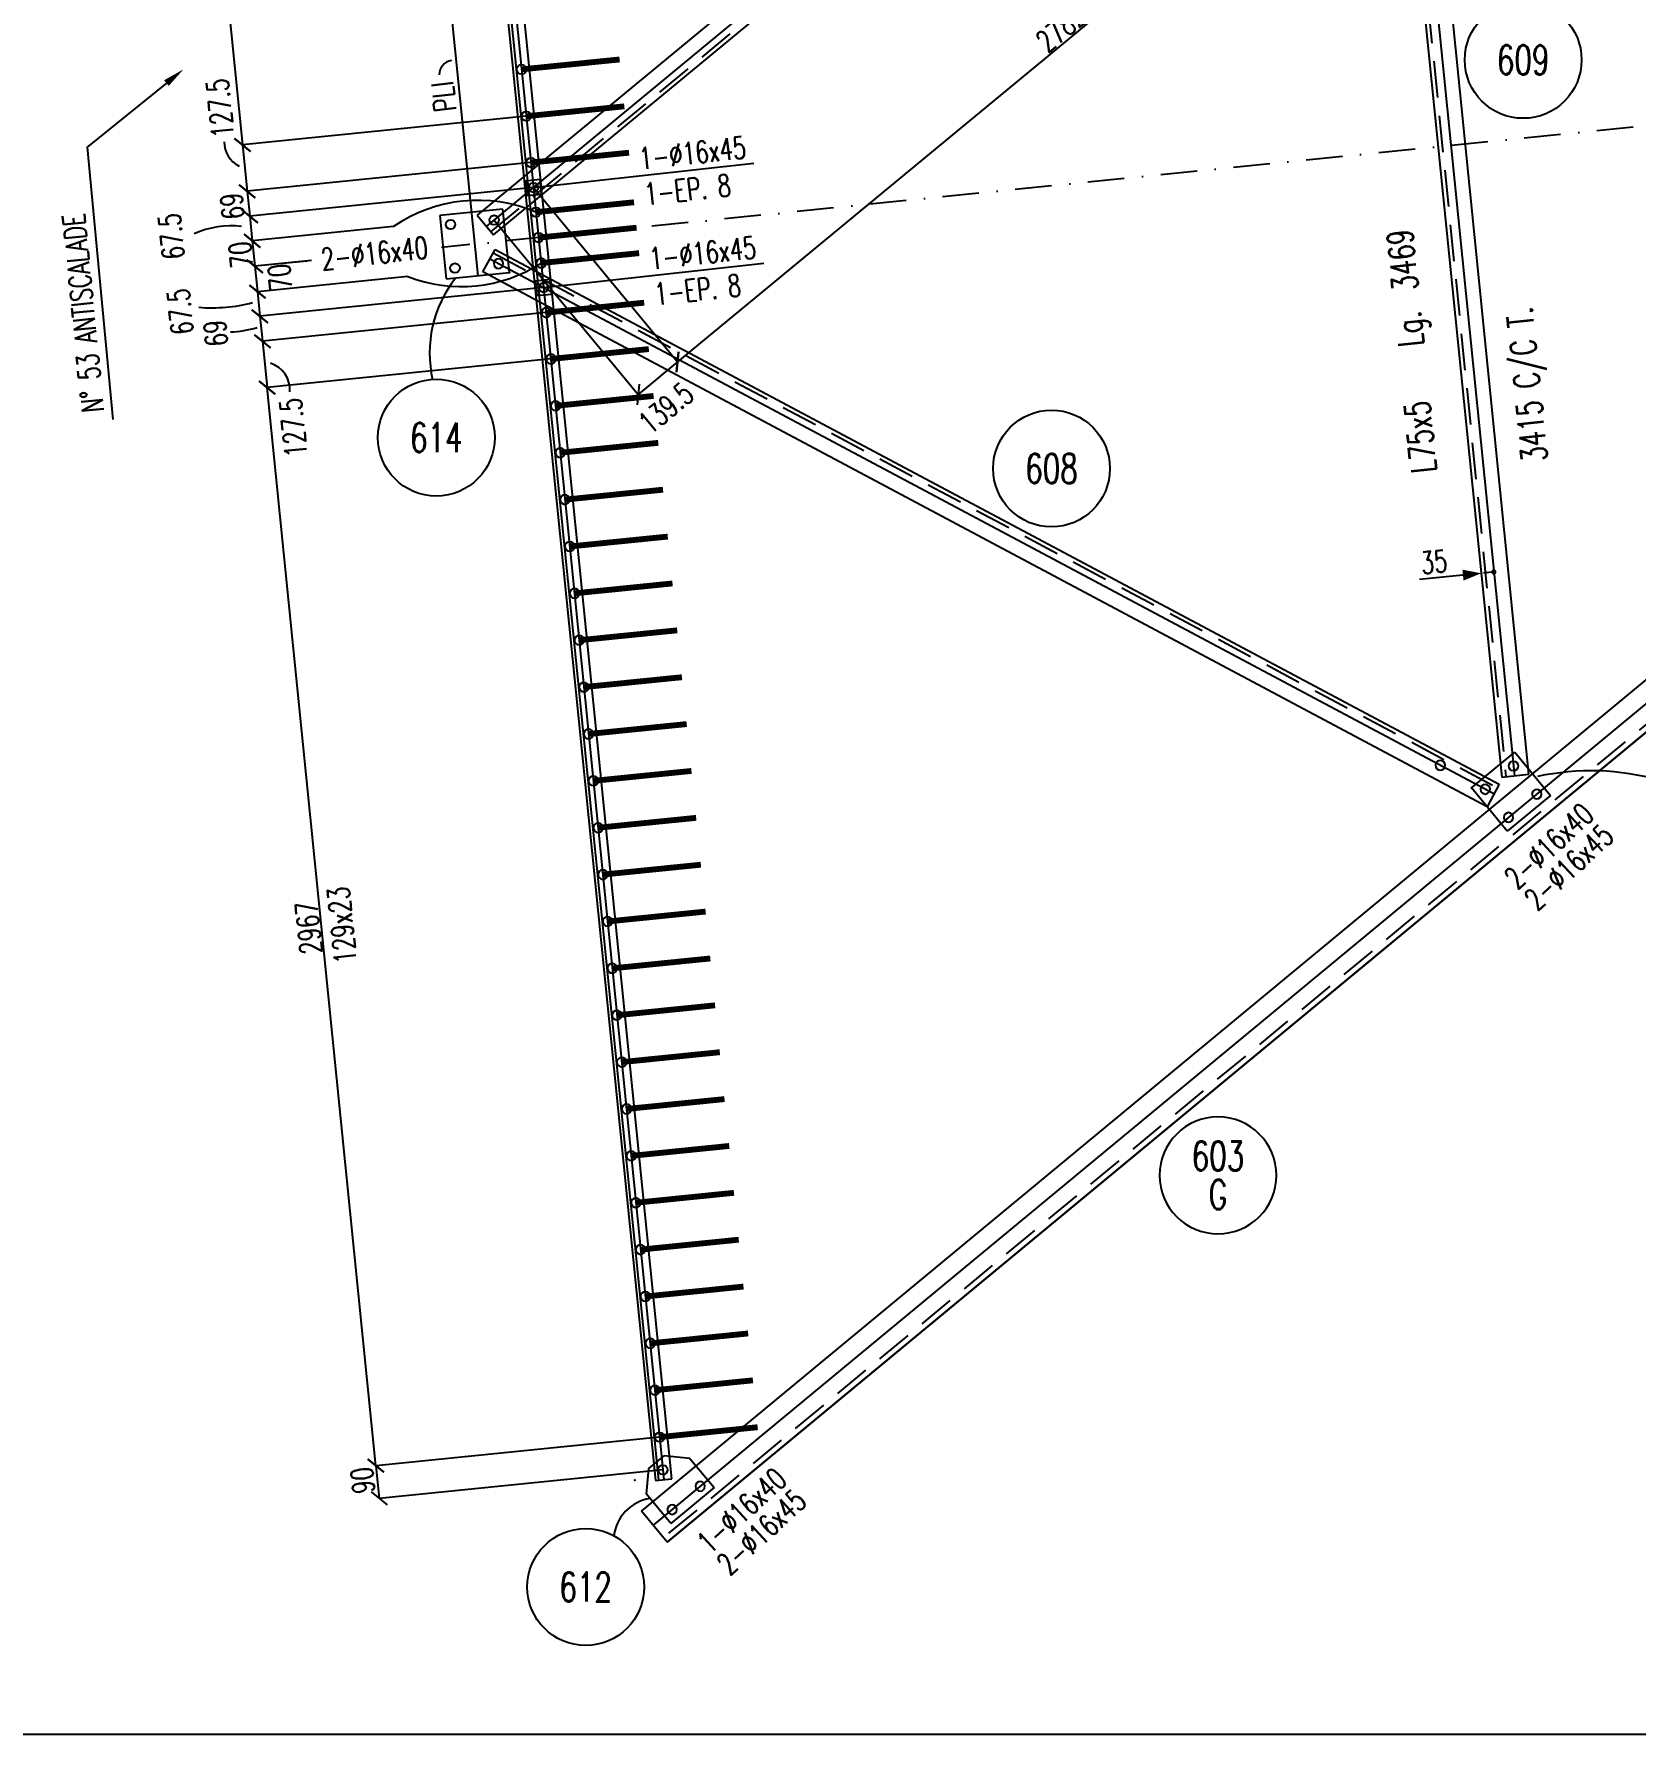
# Model space of a CAD drawing. Extents: x 591592 to 607812, y -3756 to 7724.
# Drawn here: x 595055 to 599439, y -3756 to 899 of the extents above; entities that cross this region are included whole.
import ezdxf
from ezdxf.enums import TextEntityAlignment as Align

# ---------------------------------------------------------------- set-up
doc = ezdxf.new("R2010")
doc.units = 0
doc.header["$LTSCALE"] = 200
doc.header["$MEASUREMENT"] = 0
doc.linetypes.add('DASHDOT', pattern=[1, 0.5, -0.25, 0, -0.25])
doc.linetypes.add('DASHED', pattern=[0.75, 0.5, -0.25])
doc.layers.get('0').update_dxf_attribs({"linetype": 'CONTINUOUS'})
for name, color, linetype in [('ASSI', 6, 'CONTINUOUS'), ('BOLLINI_1', 7, 'CONTINUOUS'), ('BOLLINI_5', 7, 'CONTINUOUS'), ('FORI', 2, 'CONTINUOUS'), ('LINEA_ANG', 2, 'CONTINUOUS'), ('LINEE_PIASTRA', 2, 'CONTINUOUS'), ('LINEE_PIASTRE', 2, 'CONTINUOUS'), ('LM', 7, 'CONTINUOUS'), ('LS', 7, 'CONTINUOUS'), ('MZ', 6, 'DASHDOT'), ('PIASTRE', 5, 'CONTINUOUS'), ('QT_MAL', 7, 'CONTINUOUS'), ('QT_MPR', 7, 'CONTINUOUS'), ('TRAT-Y', 7, 'DASHED')]:
    doc.layers.add(name, color=color, linetype=linetype)
doc.styles.add('QUOTE', font='ROMANS8.SHX', dxfattribs={"width": 0.7})
doc.styles.add('RQL', font='ROMANS8.SHX', dxfattribs={"width": 0.7})
doc.styles.add('RS', font='ROMANS8.shx', dxfattribs={"width": 0.7})
doc.styles.get("Standard").update_dxf_attribs({"font": 'ROMANS8.SHX', "width": 0.7})
doc.dimstyles.new('FRECCE1', dxfattribs={"dimtxt": 60, "dimasz": 6.66, "dimexe": 0, "dimexo": 0, "dimgap": 1, "dimtad": 1, "dimzin": 0, "dimdsep": 46, "dimtxsty": 'RS', "dimblk1": 'QUOTP', "dimblk2": 'QUOTF', "dimsah": 1, "dimcen": 0, "dimclrd": 2, "dimclre": 2, "dimclrt": 7, "dimadec": 0, "dimazin": 0, "dimtfac": 1, "dimtix": 1, "dimtmove": 2, "dimatfit": 3, "dimldrblk": 'QUOTP', "dimfxl": 1, "dimtolj": 1, "dimtzin": 0, "dimarcsym": 0})
doc.dimstyles.new('TRATTO', dxfattribs={"dimscale": 0, "dimtxt": 60, "dimasz": 40, "dimexe": 0, "dimexo": 0, "dimgap": 5, "dimtad": 1, "dimrnd": 0.5, "dimdsep": 46, "dimtxsty": 'RS', "dimblk1": 'OBLIQUE', "dimblk2": 'OBLIQUE', "dimsah": 1, "dimcen": 0.09, "dimclrd": 2, "dimclre": 2, "dimclrt": 7, "dimadec": 0, "dimazin": 0, "dimtfac": 1, "dimtix": 1, "dimtmove": 2, "dimatfit": 3, "dimfxl": 1, "dimtolj": 1, "dimtzin": 0, "dimarcsym": 0})

# ---------------------------------------------------------------- blocks, each defined once
blk = doc.blocks.new('16')
blk.add_circle((0, 0), 1)
blk = doc.blocks.new('MRKR_98')
blk.add_point((0, 0))
at = {"color": 7, "style": 'QUOTE', "width": 0.5, "flags": 1}
for tag, p in [('TI', (3.73, 6.83)), ('AUX2', (3.71, 4.93)), ('NFORI', (3.72, 5.3)), ('DI_S', (3.73, 6.42)), ('D_S', (3.73, 6.02)), ('E_S', (3.73, 5.68)), ('FAM', (3.73, 4.55)), ('AUX1', (3.73, 4.19)), ('COMMESSA', (3.73, 3.85)), ('MD', (3.73, 3.51)), ('MP', (3.73, 3.16)), ('LARGHEZZA', (3.73, 2.82)), ('SPESSORE', (3.73, 2.48)), ('NP', (3.73, 2.14)), ('SV', (3.73, 1.79)), ('PESO', (3.73, 1.45)), ('QUA', (3.73, 1.11)), ('LUN', (3.73, 0.76)), ('PROF', (3.73, 0.42)), ('POS', (3.73, 0.08))]:
    blk.add_attdef(tag, p, '', height=0.2, dxfattribs=at)
at = {"color": 7, "flags": 1}
for tag, p in [('LAV1', (5.26, 6.88)), ('LAV2', (5.26, 6.55)), ('LAV3', (5.26, 6.21)), ('LAV4', (5.26, 5.88)), ('LAV5', (5.26, 5.55)), ('LAV6', (5.26, 5.21)), ('LAV7', (5.26, 4.88)), ('LAV8', (5.26, 4.55)), ('LAV9', (5.26, 4.21)), ('LAV10', (5.26, 3.88))]:
    blk.add_attdef(tag, p, '', height=0.2, dxfattribs=at)
blk = doc.blocks.new('ASSE98')
blk.add_line((0, 0), (1, 0))
at = {"color": 7, "style": 'QUOTE', "width": 0.5, "flags": 1}
for tag, p in [('TI', (1.38308, 6.82731)), ('DI_S', (1.38308, 6.42178)), ('D_S', (1.38308, 6.02092)), ('E_S', (1.38308, 5.68065)), ('NFORI', (1.36454, 5.29792)), ('ALAR', (1.36349, 4.93246)), ('FAM', (1.3775, 4.54645)), ('ALA', (1.38308, 4.19257)), ('DISP2', (1.38308, 3.84971)), ('DISP1', (1.38308, 3.50686)), ('PINZAF', (1.38308, 3.164)), ('PINZAI', (1.38308, 2.82114)), ('TRP', (1.38308, 2.47829)), ('NP', (1.38308, 2.13543)), ('SV', (1.38308, 1.79257)), ('PESO', (1.38308, 1.44971)), ('QUA', (1.38308, 1.10686)), ('LUN', (1.38308, 0.764)), ('PROF', (1.38308, 0.42114)), ('POS', (1.38308, 0.07829))]:
    blk.add_attdef(tag, p, '', height=0.2, dxfattribs=at)
at = {"color": 7, "flags": 1}
for tag, p in [('LAV1', (3.07431, 6.82847)), ('LAV2', (3.07431, 6.49513)), ('LAV3', (3.07431, 6.1618)), ('LAV4', (3.07431, 5.82847)), ('LAV5', (3.07431, 5.49513)), ('LAV6', (3.07431, 5.1618)), ('LAV7', (3.07431, 4.82847)), ('LAV8', (3.07431, 4.49513)), ('LAV9', (3.07431, 4.1618)), ('LAV10', (3.07431, 3.82847))]:
    blk.add_attdef(tag, p, '', height=0.2, dxfattribs=at)
blk = doc.blocks.new('IQ')
for p, q in [((0.5, 0.5), (-0.5, 0.5)), ((-0.5, 0.5), (-0.5, -0.5)), ((0.5, -0.5), (0.5, 0.5)), ((-0.5, -0.5), (0.5, -0.5))]:
    blk.add_line(p, q)
at = {"flags": 1}
for tag, p in [('SPESSORE', (0, -0.01)), ('NUMERO', (0, -0.34))]:
    blk.add_attdef(tag, p, '', height=0.2, dxfattribs=at)
blk = doc.blocks.new('_OBLIQUE')
at = {"color": 0, "linetype": 'ByBlock'}
blk.add_line((-0.5, -0.5), (0.5, 0.5), dxfattribs=at)
blk = doc.blocks.new('*D110')
at = {"layer": 'QT_MPR', "color": 2, "lineweight": -2, "transparency": 16777216}
for p, q in [((596104.8, 3626), (595328, 3547.6)), ((595328, 3547.6), (595626, 595.6)), ((596402.8, 674), (595626, 595.6))]:
    blk.add_line(p, q, dxfattribs=at)
at = {"layer": 'QT_MPR', "color": 2, "lineweight": -2, "transparency": 16777216, "xscale": 40, "yscale": 40, "zscale": 40}
for p, rotation in [((595328, 3547.6), 95.76333638834765), ((595626, 595.6), 275.7633363883477)]:
    blk.add_blockref('_OBLIQUE', p, dxfattribs=dict(at, rotation=rotation))
at = {"layer": 'QT_MPR', "color": 7, "transparency": 16777216, "insert": (595525.2, 2076.2), "char_height": 60, "attachment_point": 5, "rotation": 95.7633, "style": 'RS'}
blk.add_mtext('\\A1;129x23', dxfattribs=at)
blk = doc.blocks.new('*D111')
at = {"layer": 'QT_MPR', "color": 2, "lineweight": -2, "transparency": 16777216}
for p, q in [((596104.8, 3626), (595328, 3547.6)), ((595328, 3547.6), (595626, 595.6)), ((596402.8, 674), (595626, 595.6))]:
    blk.add_line(p, q, dxfattribs=at)
at = {"layer": 'QT_MPR', "color": 2, "lineweight": -2, "transparency": 16777216, "xscale": 40, "yscale": 40, "zscale": 40}
for p, rotation in [((595328, 3547.6), 95.76333638834765), ((595626, 595.6), 275.7633363883477)]:
    blk.add_blockref('_OBLIQUE', p, dxfattribs=dict(at, rotation=rotation))
at = {"layer": 'QT_MPR', "color": 7, "transparency": 16777216, "insert": (595442.2, 2068.1), "char_height": 60, "attachment_point": 5, "rotation": 95.7633, "style": 'RS'}
blk.add_mtext('\\A1;2967', dxfattribs=at)
blk = doc.blocks.new('*D112')
at = {"layer": 'QT_MPR', "color": 2, "lineweight": -2, "transparency": 16777216}
for p, q in [((596402.8, 674), (595626, 595.6)), ((595626, 595.6), (595638.8, 468.7)), ((596415.6, 547.1), (595638.8, 468.7))]:
    blk.add_line(p, q, dxfattribs=at)
at = {"layer": 'QT_MPR', "color": 2, "lineweight": -2, "transparency": 16777216, "xscale": 40, "yscale": 40, "zscale": 40}
for p, rotation in [((595626, 595.6), 95.76333638834765), ((595638.8, 468.7), 275.7633363883477)]:
    blk.add_blockref('_OBLIQUE', p, dxfattribs=dict(at, rotation=rotation))
at = {"layer": 'QT_MPR', "color": 7, "transparency": 16777216, "insert": (595564.5, 695.8), "char_height": 60, "attachment_point": 5, "rotation": 95.7633, "style": 'RS'}
blk.add_mtext('\\A1;127.5', dxfattribs=at)
blk = doc.blocks.new('*D113')
at = {"layer": 'QT_MPR', "color": 2, "lineweight": -2, "transparency": 16777216}
for p, q in [((596415.6, 547.1), (595638.8, 468.7)), ((595638.8, 468.7), (595645.7, 400.2)), ((596422.5, 478.6), (595645.7, 400.2))]:
    blk.add_line(p, q, dxfattribs=at)
at = {"layer": 'QT_MPR', "color": 2, "lineweight": -2, "transparency": 16777216, "xscale": 40, "yscale": 40, "zscale": 40}
for p, rotation in [((595638.8, 468.7), 95.76333638834765), ((595645.7, 400.2), 275.7633363883477)]:
    blk.add_blockref('_OBLIQUE', p, dxfattribs=dict(at, rotation=rotation))
at = {"layer": 'QT_MPR', "color": 7, "transparency": 16777216, "insert": (595597.8, 427.5), "char_height": 60, "attachment_point": 5, "rotation": 95.7633, "style": 'RS'}
blk.add_mtext('\\A1;69', dxfattribs=at)
blk = doc.blocks.new('*D114')
at = {"layer": 'QT_MPR', "color": 2, "lineweight": -2, "transparency": 16777216}
for p, q in [((596422.5, 478.6), (595645.7, 400.2)), ((595645.7, 400.2), (595652.5, 332.9)), ((596039.2, 371.9), (595652.5, 332.9))]:
    blk.add_line(p, q, dxfattribs=at)
at = {"layer": 'QT_MPR', "color": 2, "lineweight": -2, "transparency": 16777216, "xscale": 40, "yscale": 40, "zscale": 40}
for p, rotation in [((595645.7, 400.2), 95.76333638834765), ((595652.5, 332.9), 275.7633363883477)]:
    blk.add_blockref('_OBLIQUE', p, dxfattribs=dict(at, rotation=rotation))
at = {"layer": 'QT_MPR', "color": 7, "transparency": 16777216, "insert": (595431.3, 344.9), "char_height": 60, "attachment_point": 5, "rotation": 95.7633, "style": 'RS'}
blk.add_mtext('\\A1;67.5', dxfattribs=at)
blk = doc.blocks.new('*D115')
at = {"layer": 'QT_MPR', "color": 2, "lineweight": -2, "transparency": 16777216}
for p, q in [((596039.2, 371.9), (595652.5, 332.9)), ((595652.5, 332.9), (595659.5, 263.3)), ((595814.7, 278.9), (595659.5, 263.3))]:
    blk.add_line(p, q, dxfattribs=at)
at = {"layer": 'QT_MPR', "color": 2, "lineweight": -2, "transparency": 16777216, "xscale": 40, "yscale": 40, "zscale": 40}
for p, rotation in [((595652.5, 332.9), 95.76333638834765), ((595659.5, 263.3), 275.7633363883477)]:
    blk.add_blockref('_OBLIQUE', p, dxfattribs=dict(at, rotation=rotation))
at = {"layer": 'QT_MPR', "color": 7, "transparency": 16777216, "insert": (595621.2, 294.6), "char_height": 60, "attachment_point": 5, "rotation": 95.7633, "style": 'RS'}
blk.add_mtext('\\A1;70', dxfattribs=at)
blk = doc.blocks.new('*D116')
at = {"layer": 'QT_MPR', "color": 2, "lineweight": -2, "transparency": 16777216}
for p, q in [((595802, 277.6), (595659.5, 263.3)), ((595659.5, 263.3), (595666.6, 193.6)), ((596078.6, 235.2), (595666.6, 193.6))]:
    blk.add_line(p, q, dxfattribs=at)
at = {"layer": 'QT_MPR', "color": 2, "lineweight": -2, "transparency": 16777216, "xscale": 40, "yscale": 40, "zscale": 40}
for p, rotation in [((595659.5, 263.3), 95.76333638834765), ((595666.6, 193.6), 275.7633363883477)]:
    blk.add_blockref('_OBLIQUE', p, dxfattribs=dict(at, rotation=rotation))
at = {"layer": 'QT_MPR', "color": 7, "transparency": 16777216, "insert": (595728.4, 233.5), "char_height": 60, "attachment_point": 5, "rotation": 95.7633, "style": 'RS'}
blk.add_mtext('\\A1;70', dxfattribs=at)
blk = doc.blocks.new('*D117')
at = {"layer": 'QT_MPR', "color": 2, "lineweight": -2, "transparency": 16777216}
for p, q in [((596078.6, 235.2), (595666.6, 193.6)), ((595666.6, 193.6), (595673.3, 126.3)), ((596450.1, 204.8), (595673.3, 126.3))]:
    blk.add_line(p, q, dxfattribs=at)
at = {"layer": 'QT_MPR', "color": 2, "lineweight": -2, "transparency": 16777216, "xscale": 40, "yscale": 40, "zscale": 40}
for p, rotation in [((595666.6, 193.6), 95.76333638834765), ((595673.3, 126.3), 275.7633363883477)]:
    blk.add_blockref('_OBLIQUE', p, dxfattribs=dict(at, rotation=rotation))
at = {"layer": 'QT_MPR', "color": 7, "transparency": 16777216, "insert": (595455.5, 138.8), "char_height": 60, "attachment_point": 5, "rotation": 95.7633, "style": 'RS'}
blk.add_mtext('\\A1;67.5', dxfattribs=at)
blk = doc.blocks.new('*D118')
at = {"layer": 'QT_MPR', "color": 2, "lineweight": -2, "transparency": 16777216}
for p, q in [((596450.1, 204.8), (595673.3, 126.3)), ((595673.3, 126.3), (595680.3, 57.9)), ((596457.1, 136.3), (595680.3, 57.9))]:
    blk.add_line(p, q, dxfattribs=at)
at = {"layer": 'QT_MPR', "color": 2, "lineweight": -2, "transparency": 16777216, "xscale": 40, "yscale": 40, "zscale": 40}
for p, rotation in [((595673.3, 126.3), 95.76333638834765), ((595680.3, 57.9), 275.7633363883477)]:
    blk.add_blockref('_OBLIQUE', p, dxfattribs=dict(at, rotation=rotation))
at = {"layer": 'QT_MPR', "color": 7, "transparency": 16777216, "insert": (595552.4, 79.6), "char_height": 60, "attachment_point": 5, "rotation": 95.7633, "style": 'RS'}
blk.add_mtext('\\A1;69', dxfattribs=at)
blk = doc.blocks.new('*D119')
at = {"layer": 'QT_MPR', "color": 2, "lineweight": -2, "transparency": 16777216}
for p, q in [((596457.1, 136.3), (595680.3, 57.9)), ((595680.3, 57.9), (595693.1, -69.1)), ((596469.9, 9.3), (595693.1, -69.1))]:
    blk.add_line(p, q, dxfattribs=at)
at = {"layer": 'QT_MPR', "color": 2, "lineweight": -2, "transparency": 16777216, "xscale": 40, "yscale": 40, "zscale": 40}
for p, rotation in [((595680.3, 57.9), 95.76333638834765), ((595693.1, -69.1), 275.7633363883477)]:
    blk.add_blockref('_OBLIQUE', p, dxfattribs=dict(at, rotation=rotation))
at = {"layer": 'QT_MPR', "color": 7, "transparency": 16777216, "insert": (595764.8, -178.7), "char_height": 60, "attachment_point": 5, "rotation": 95.7633, "style": 'RS'}
blk.add_mtext('\\A1;127.5', dxfattribs=at)
blk = doc.blocks.new('*D120')
at = {"layer": 'QT_MPR', "color": 2, "lineweight": -2, "transparency": 16777216}
for p, q in [((596767.8, -2942.7), (595991, -3021.1)), ((595991, -3021.1), (596000.1, -3110.6)), ((596776.9, -3032.2), (596000.1, -3110.6))]:
    blk.add_line(p, q, dxfattribs=at)
at = {"layer": 'QT_MPR', "color": 2, "lineweight": -2, "transparency": 16777216, "xscale": 40, "yscale": 40, "zscale": 40}
for p, rotation in [((595991, -3021.1), 95.76333638834765), ((596000.1, -3110.6), 275.7633363883477)]:
    blk.add_blockref('_OBLIQUE', p, dxfattribs=dict(at, rotation=rotation))
at = {"layer": 'QT_MPR', "color": 7, "transparency": 16777216, "insert": (595955, -3061.4), "char_height": 60, "attachment_point": 5, "rotation": 95.7633, "style": 'RS'}
blk.add_mtext('\\A1;90', dxfattribs=at)
blk = doc.blocks.new('*D130')
at = {"layer": 'QT_MPR', "color": 2, "lineweight": -2, "transparency": 16777216}
for p, q in [((596469.9, 9.3), (595693.1, -69.1)), ((595991, -3021.1), (595693.1, -69.1)), ((596767.8, -2942.7), (595991, -3021.1))]:
    blk.add_line(p, q, dxfattribs=at)
at = {"layer": 'QT_MPR', "color": 2, "lineweight": -2, "transparency": 16777216, "xscale": 40, "yscale": 40, "zscale": 40}
for p, rotation in [((595693.1, -69.1), 95.76333638834765), ((595991, -3021.1), 275.7633363883477)]:
    blk.add_blockref('_OBLIQUE', p, dxfattribs=dict(at, rotation=rotation))
at = {"layer": 'QT_MPR', "color": 7, "transparency": 16777216, "insert": (595897.9, -1541), "char_height": 60, "attachment_point": 5, "rotation": 95.7633, "style": 'RS'}
blk.add_mtext('\\A1;129x23', dxfattribs=at)
blk = doc.blocks.new('*D131')
at = {"layer": 'QT_MPR', "color": 2, "lineweight": -2, "transparency": 16777216}
for p, q in [((596469.9, 9.3), (595693.1, -69.1)), ((595991, -3021.1), (595693.1, -69.1)), ((596767.8, -2942.7), (595991, -3021.1))]:
    blk.add_line(p, q, dxfattribs=at)
at = {"layer": 'QT_MPR', "color": 2, "lineweight": -2, "transparency": 16777216, "xscale": 40, "yscale": 40, "zscale": 40}
for p, rotation in [((595693.1, -69.1), 95.76333638834765), ((595991, -3021.1), 275.7633363883477)]:
    blk.add_blockref('_OBLIQUE', p, dxfattribs=dict(at, rotation=rotation))
at = {"layer": 'QT_MPR', "color": 7, "transparency": 16777216, "insert": (595807.2, -1548.6), "char_height": 60, "attachment_point": 5, "rotation": 95.7633, "style": 'RS'}
blk.add_mtext('\\A1;2967', dxfattribs=at)
blk = doc.blocks.new('*D187')
at = {"layer": 'QT_MPR', "color": 2, "lineweight": -2, "transparency": 16777216}
for p, q in [((598567.2, 2250.9), (598961.7, 1773.5)), ((598961.7, 1773.5), (596817, 1.2)), ((596422.5, 478.6), (596817, 1.2))]:
    blk.add_line(p, q, dxfattribs=at)
at = {"layer": 'QT_MPR', "color": 2, "lineweight": -2, "transparency": 16777216, "xscale": 40, "yscale": 40, "zscale": 40}
for p, rotation in [((598961.7, 1773.5), 39.56849252341383), ((596817, 1.2), 219.5684925234139)]:
    blk.add_blockref('_OBLIQUE', p, dxfattribs=dict(at, rotation=rotation))
at = {"layer": 'QT_MPR', "color": 7, "transparency": 16777216, "insert": (597867.1, 914.3), "char_height": 60, "attachment_point": 5, "rotation": 39.5685, "style": 'RS'}
blk.add_mtext('\\A1;2782', dxfattribs=at)
blk = doc.blocks.new('*D133')
at = {"layer": 'QT_MPR', "color": 2, "lineweight": -2, "transparency": 16777216}
for p, q in [((596422.5, 478.6), (596817, 1.2)), ((596315, 389.7), (596709.5, -87.7)), ((596817, 1.2), (596709.5, -87.7))]:
    blk.add_line(p, q, dxfattribs=at)
at = {"layer": 'QT_MPR', "color": 2, "lineweight": -2, "transparency": 16777216, "xscale": 40, "yscale": 40, "zscale": 40}
for p, rotation in [((596817, 1.2), 39.56849252341383), ((596709.5, -87.7), 219.5684925234139)]:
    blk.add_blockref('_OBLIQUE', p, dxfattribs=dict(at, rotation=rotation))
at = {"layer": 'QT_MPR', "color": 7, "transparency": 16777216, "insert": (596785.4, -125), "char_height": 60, "attachment_point": 5, "rotation": 39.5685, "style": 'RS'}
blk.add_mtext('\\A1;139.5', dxfattribs=at)
blk = doc.blocks.new('QUOTP')
at = {"layer": 'ASSI', "color": 2, "const_width": 1.07}
blk.add_lwpolyline([(-0.53, 0, 1), (0.53, 0, 1)], format="xyb", close=True, dxfattribs=at)
blk = doc.blocks.new('QUOTF')
at = {"layer": 'LS', "color": 2}
blk.add_line((7.5, 0), (25.5, 0), dxfattribs=at)
blk.add_solid([(7.5, 2.25), (0, 0), (7.5, -2.25)], dxfattribs=at)
blk = doc.blocks.new('*D135')
at = {"layer": 'QT_MAL', "color": 2, "lineweight": -2, "transparency": 16777216}
blk.add_line((599045.7, -574.6), (599024.1, -576.8), dxfattribs=at)
at = {"layer": 'QT_MAL', "color": 2, "lineweight": -2, "transparency": 16777216, "xscale": 6.66, "yscale": 6.66, "zscale": 6.66}
for name, p, rotation in [('QUOTF', (599017.5, -577.5), 185.7633363883469), ('QUOTP', (599052.3, -574), 5.763336388346963)]:
    blk.add_blockref(name, p, dxfattribs=dict(at, rotation=rotation))
at = {"layer": 'QT_MAL', "color": 7, "transparency": 16777216, "insert": (598888.5, -546.4), "char_height": 60, "attachment_point": 5, "rotation": 5.7633, "style": 'RS'}
blk.add_mtext('\\A1;35', dxfattribs=at)
blk = doc.blocks.new('xxx')
blk.add_circle((0, 0), 8)
at = {"color": 3, "style": 'RQL', "width": 0.7}
blk.add_attdef('POS', text='', height=4, dxfattribs=at).set_placement((0, 0), align=Align.MIDDLE)
at = {"color": 3, "style": 'RQL', "width": 0.7, "flags": 1}
blk.add_attdef('POS1', (-0.39, -5.42), '', height=2, dxfattribs=at)
at = {"style": 'RQL', "width": 0.7, "flags": 1}
blk.add_attdef('TIPO', (-0.39, -8.66), '', height=2, dxfattribs=at)
blk = doc.blocks.new('bull')
at = {"style": 'RS', "width": 0.7, "flags": 1}
for tag, p in [('NN', (-12.25, 0)), ('DIAMETRO', (0, -4.86)), ('SERRAGGIO', (0, -9.71)), ('LUNGHEZZA', (0, -14.57)), ('NB', (0, -19.43)), ('TIPO', (0, -24.12)), ('EL', (-0.14, -29))]:
    blk.add_attdef(tag, p, '', height=3, dxfattribs=at)
at = {"style": 'RS', "width": 0.7}
blk.add_attdef('BULLONE', (0, 0), '', height=3, dxfattribs=at)
blk = doc.blocks.new('imbbull')
at = {"style": 'RS', "width": 0.7, "flags": 1}
for tag, p in [('NN', (-11.1, 0)), ('DIAMETRO', (0, -4.86)), ('SERRAGGIO', (0, -9.71)), ('LUNGHEZZA', (0, -14.57)), ('NB', (0, -19.43)), ('TIPO', (0, -24.38)), ('EL', (-0.14, -29.26))]:
    blk.add_attdef(tag, p, '', height=3, dxfattribs=at)
at = {"style": 'RS', "width": 0.7}
blk.add_attdef('BULLONE', (0, 0), '', height=3, dxfattribs=at)
blk = doc.blocks.new('YYY')
blk.add_circle((0, 0), 8)
at = {"color": 3, "style": 'RQL', "width": 0.7}
for tag, p in [('POS3', (0, 0.65)), ('POS2', (0, -4.63))]:
    blk.add_attdef(tag, text='', height=4, dxfattribs=at).set_placement(p, align=Align.CENTER)
at = {"style": 'RQL', "width": 0.7, "flags": 1}
blk.add_attdef('TIPO', text='', height=3, dxfattribs=at).set_placement((0, 0), align=Align.MIDDLE_CENTER)

msp = doc.modelspace()

# ---------------------------------------------------------------- linework, layer by layer
at = {"layer": 'LINEA_ANG'}
for p, q in [((596070.205, 3740.103), (596756.674, -3061.342)), ((596801.446, -3056.823), (596114.978, 3744.622)), ((598669.919, 2387.617), (596268.678, 403.362)), ((596313.268, 349.401), (598714.509, 2333.657)), ((598725.476, 2316.025), (599073.832, -1135.44)), ((599148.452, -1127.908), (598800.097, 2323.557)), ((596718.808, -3145.133), (601432.455, 755.054)), ((601502.579, 670.304), (596788.932, -3229.883)), ((596268.678, 403.362), (596313.268, 349.401)), ((596284.387, 247.722), (596317.295, 309.504)), ((596317.295, 309.504), (599066.609, -1154.907)), ((599033.701, -1216.689), (596284.387, 247.722)), ((599066.609, -1154.907), (599033.701, -1216.689)), ((599073.832, -1135.44), (599148.452, -1127.908)), ((596756.674, -3061.342), (596801.446, -3056.823)), ((596788.932, -3229.883), (596718.808, -3145.133))]:
    msp.add_line(p, q, dxfattribs=at)
at = {"layer": 'LINEA_ANG', "color": 2}
msp.add_line((596078.662, 3740.956), (596765.131, -3060.489), dxfattribs=at)
at = {"layer": 'LINEE_PIASTRA'}
for p, q in [((596850.838, -3000.843), (596780.44, -2994.195)), ((596732.188, -3099.017), (596738.836, -3028.62))]:
    msp.add_line(p, q, dxfattribs=at)
at = {"layer": 'LINEE_PIASTRE'}
for p, q in [((596339.124, 419.301), (596166.003, 401.828)), ((596356.597, 246.181), (596339.124, 419.301)), ((596166.003, 401.828), (596183.476, 228.708)), ((596183.476, 228.708), (596356.597, 246.181)), ((598990.883, -1165.221), (599109.533, -1067.047)), ((599109.533, -1067.047), (599207.707, -1185.697)), ((599089.057, -1283.871), (598990.883, -1165.221)), ((599207.707, -1185.697), (599089.057, -1283.871)), ((596738.836, -3028.62), (596780.44, -2994.195)), ((596850.838, -3000.843), (596917.137, -3080.971)), ((596798.487, -3179.145), (596732.188, -3099.017)), ((596917.137, -3080.971), (596798.487, -3179.145))]:
    msp.add_line(p, q, dxfattribs=at)
at = {"layer": 'LS', "color": 6}
for p, q in [((596200.055, 930.812), (596270.037, 237.444)), ((596422.506, 478.587), (597025.827, 545.421)), ((596450.144, 204.752), (597053.465, 271.586)), ((599473.885, -930.411), (596750.682, -3183.655))]:
    msp.add_line(p, q, dxfattribs=at)
at = {"layer": 'LS', "color": 8}
msp.add_lwpolyline([(591591.982, 7724.403), (591591.982, -3755.597), (604311.982, -3755.597), (604311.982, -2155.597), (607811.982, -2155.597), (607811.982, 7724.403), (591591.982, 7724.403)], close=True, dxfattribs=at)
at = {"layer": 'LS', "color": 6, "const_width": 16}
for points in [[(596389.829, 802.349), (596658.464, 829.463)], [(596415.595, 547.066), (596684.23, 574.179)], [(596436.325, 341.67), (596704.961, 368.783)], [(596457.056, 136.273), (596725.691, 163.387)], [(596482.822, -119.01), (596751.457, -91.897)], [(596508.73, -375.706), (596777.365, -348.593)], [(596534.638, -632.402), (596803.273, -605.289)], [(596560.546, -889.098), (596829.182, -861.985)], [(596586.455, -1145.794), (596855.09, -1118.681)], [(596612.363, -1402.49), (596880.998, -1375.376)], [(596638.271, -1659.186), (596906.906, -1632.072)], [(596664.18, -1915.881), (596932.815, -1888.768)], [(596690.088, -2172.577), (596958.723, -2145.464)], [(596715.996, -2429.273), (596984.631, -2402.16)], [(596741.904, -2685.969), (597010.54, -2658.856)], [(596767.813, -2942.665), (597036.448, -2915.552)]]:
    msp.add_lwpolyline(points, dxfattribs=at)
at = {"layer": 'LS', "color": 6}
msp.add_lwpolyline([(595417.451, 764.722), (595200.157, 589.657), (595270.706, -156.081)], dxfattribs=at)
at = {"layer": 'LS', "color": 2, "linetype": 'DASHED', "const_width": 16}
for points in [[(596402.783, 674.002), (596671.418, 701.115)], [(596429.296, 411.316), (596697.931, 438.429)], [(596443.355, 272.023), (596711.99, 299.137)], [(596469.868, 9.337), (596738.503, 36.451)], [(596495.776, -247.358), (596764.411, -220.245)], [(596521.684, -504.054), (596790.319, -476.941)], [(596547.592, -760.75), (596816.228, -733.637)], [(596573.501, -1017.446), (596842.136, -990.333)], [(596599.409, -1274.142), (596868.044, -1247.029)], [(596625.317, -1530.838), (596893.952, -1503.724)], [(596651.225, -1787.534), (596919.861, -1760.42)], [(596677.134, -2044.229), (596945.769, -2017.116)], [(596703.042, -2300.925), (596971.677, -2273.812)], [(596728.95, -2557.621), (596997.585, -2530.508)], [(596754.859, -2814.317), (597023.494, -2787.204)]]:
    msp.add_lwpolyline(points, dxfattribs=at)
at = {"layer": 'LS', "color": 6}
for centre, radius, start, end in [((596203.989, 787.362), 39.704, 98.758673, 179.436591), ((595651.778, 604.918), 76.29, 180.664263, 242.396735), ((596270.181, 35.853), 407.787, 67.033622, 124.493051), ((595596.261, 122.82), 251.096, 83.899443, 114.076632), ((596224.946, 610.76), 403.044, 248.713731, 302.812942), ((596469.478, 25.699), 331.224, 141.667922, 192.825118), ((595541.683, 592.939), 443.526, 265.422741, 284.603235), ((595586.422, 342.018), 258.611, 271.468664, 287.913854), ((595679.327, -75.071), 76.355, 355.72171, 72.662162), ((599318.442, -1816.574), 698.23, 74.41437, 102.101598), ((596759.799, -3227.56), 117.924, 98.919143, 174.275444)]:
    msp.add_arc(centre, radius, start, end, dxfattribs=at)
msp.add_solid([(595411.177, 772.509), (595464.174, 802.364), (595423.725, 756.934)], dxfattribs=at)
at = {"layer": 'MZ'}
msp.add_line((601624.034, 865.264), (596171.011, 314.891), dxfattribs=at)
at = {"layer": 'TRAT-Y'}
for p, q in [((596306.261, 357.881), (598707.502, 2342.136)), ((598736.918, 2317.18), (599085.273, -1134.285)), ((601492.379, 682.631), (596778.732, -3217.555)), ((596312.124, 299.795), (599061.438, -1164.616))]:
    msp.add_line(p, q, dxfattribs=at)

# ---------------------------------------------------------------- block references
at = {"layer": 'ASSI'}
for p, xscale, zscale, rotation in [((596093.089, 3742.412), 6836, 6836, 275.7633363883477), ((596788.932, -3229.883), 6118, 6118, 39.60518919948063), ((599052.505, -1181.385), 3115, 3115, 151.9581802532809)]:
    msp.add_blockref('ASSE98', p, dxfattribs=dict(at, xscale=xscale, zscale=zscale, rotation=rotation))
ref = msp.add_blockref('ASSE98', (596294.158, 372.527), dxfattribs=dict(at, xscale=3115, zscale=3115, rotation=39.56849252341382))
ref.add_attrib('PROF', 'L70x5', (597179.876, 1256.959), dxfattribs={"layer": '0', "color": 2, "height": 70, "rotation": 39.568493, "style": 'QUOTE', "width": 0.7})
ref.add_attrib('LUN', '3115', (597566.541, 1576.478), dxfattribs={"layer": '0', "color": 2, "height": 70, "rotation": 39.568493, "style": 'QUOTE', "width": 0.7})
ref.add_attrib('PESO', '3061 C/C T.E.', (597370.976, 1025.7), dxfattribs={"layer": '0', "color": 2, "height": 70, "rotation": 39.568493, "style": 'QUOTE', "width": 0.7})
ref.add_attrib('SV', 'Lg.', (597447.725, 1478.295), dxfattribs={"layer": '0', "color": 2, "height": 70, "rotation": 39.568493, "style": 'QUOTE', "width": 0.7})
ref = msp.add_blockref('ASSE98', (598760.299, 2319.54), dxfattribs=dict(at, xscale=3469, zscale=3469, rotation=275.7633363883469))
ref.add_attrib('PROF', 'L75x5', (598895.951, -298.89), dxfattribs={"layer": '0', "color": 2, "height": 70, "rotation": 95.763336, "style": 'QUOTE', "width": 0.7})
ref.add_attrib('LUN', '3469', (598845.58, 200.175), dxfattribs={"layer": '0', "color": 2, "height": 70, "rotation": 95.763336, "style": 'QUOTE', "width": 0.7})
ref.add_attrib('PESO', '3415 C/C T.', (599199.409, -268.262), dxfattribs={"layer": '0', "color": 2, "height": 70, "rotation": 95.763336, "style": 'QUOTE', "width": 0.7})
ref.add_attrib('SV', 'Lg.', (598861.058, 46.821), dxfattribs={"layer": '0', "color": 2, "height": 70, "rotation": 95.763336, "style": 'QUOTE', "width": 0.7})
at = {"layer": 'BOLLINI_1', "xscale": 19.9999999995, "yscale": 19.9999999995, "zscale": 19.9999999995}
for p, values in [((599132.605, 828.291), {'POS': '609'}), ((596156.579, -205.89), {'POS': '614'}), ((597841.123, -290.59), {'POS': '608'}), ((596565.644, -3353.116), {'POS': '612'})]:
    msp.add_blockref('xxx', p, dxfattribs=at).add_auto_attribs(values)
at = {"layer": 'BOLLINI_5'}
ref = msp.add_blockref('YYY', (598296.965, -2225.955), dxfattribs=dict(at, xscale=-19.99970832477619, yscale=19.99970832471798, zscale=19.99970832474173))
ref.add_attrib('POS3', '603', dxfattribs={"layer": '0', "color": 3, "height": 79.9988, "style": 'RQL', "width": 0.7}).set_placement((598296.965, -2213.015), align=Align.CENTER)
ref.add_attrib('POS2', 'G', dxfattribs={"layer": '0', "color": 3, "height": 79.999, "style": 'RQL', "width": 0.7}).set_placement((598296.965, -2318.562), align=Align.CENTER)
at = {"layer": 'FORI', "xscale": 13, "yscale": 13, "zscale": 13}
for p in [(596389.829, 802.349), (596402.783, 674.002), (596415.595, 547.066), (596422.506, 478.587), (596429.296, 411.316), (596314.972, 389.726), (596436.325, 341.67), (596450.144, 204.752), (599105.943, -1105.061), (596767.813, -2942.665), (596776.85, -3032.21)]:
    msp.add_blockref('16', p, dxfattribs=at)
at = {"layer": 'FORI', "yscale": 13, "zscale": 13}
for p, xscale, rotation in [((596195.578, 377.676), 13, 140.7633363883591), ((596327.022, 270.333), -13, 191.5266727766948), ((596443.355, 272.023), -13, 191.5266727766952), ((596207.629, 258.282), 13, 140.7633363883591), ((596457.056, 136.273), -13, 191.5266727766955), ((596469.868, 9.337), -13, 191.5266727766955), ((596482.822, -119.01), -13, 191.5266727766955), ((596495.776, -247.358), -13, 191.5266727766955), ((596508.73, -375.706), -13, 191.5266727766955), ((596521.684, -504.054), -13, 191.5266727766955), ((596534.638, -632.402), -13, 191.5266727766955), ((596547.592, -760.75), -13, 191.5266727766955), ((596560.546, -889.098), -13, 191.5266727766955), ((596573.501, -1017.446), -13, 191.5266727766955), ((598905.775, -1103.23), -13, 191.5266727766948), ((596586.455, -1145.794), -13, 191.5266727766955), ((599028.898, -1168.811), -13, 191.5266727766948), ((599169.693, -1182.107), -13, 174.6051891995056), ((599092.647, -1245.856), -13, 174.6051891995056), ((596599.409, -1274.142), -13, 191.5266727766955), ((596612.363, -1402.49), -13, 191.5266727766955), ((596625.317, -1530.838), -13, 191.5266727766955), ((596638.271, -1659.186), -13, 191.5266727766955), ((596651.225, -1787.534), -13, 191.5266727766955), ((596664.18, -1915.881), -13, 191.5266727766955), ((596677.134, -2044.229), -13, 191.5266727766955), ((596690.088, -2172.577), -13, 191.5266727766955), ((596703.042, -2300.925), -13, 191.5266727766955), ((596715.996, -2429.273), -13, 191.5266727766955), ((596728.95, -2557.621), -13, 191.5266727766955), ((596741.904, -2685.969), -13, 191.5266727766955), ((596754.859, -2814.317), -13, 191.5266727766955), ((596879.123, -3077.381), -13, 174.6051891995055), ((596802.077, -3141.13), -13, 174.6051891995055)]:
    msp.add_blockref('16', p, dxfattribs=dict(at, xscale=xscale, rotation=rotation))
at = {"layer": 'LM', "xscale": 40, "yscale": 40, "zscale": 40, "rotation": 275.50206477427}
for p in [(596422.506, 478.587), (596450.144, 204.752)]:
    msp.add_blockref('IQ', p, dxfattribs=at)
at = {"layer": 'LS', "color": 7, "xscale": 20, "yscale": 20, "zscale": 20}
for name, p, rotation, values in [('bull', (596715.603, 527.402), 6.335917872044149, {'BULLONE': '1-%%c16x45                '}), ('imbbull', (596729.66, 430.271), 6.285460969567859, {'BULLONE': '1-EP. 8'}), ('bull', (595844.93, 251.663), 6.705542340141958, {'BULLONE': '2-%%c16x40                '}), ('bull', (596743.241, 253.567), 6.335917872044149, {'BULLONE': '1-%%c16x45                '}), ('imbbull', (596757.298, 156.436), 6.285460969567859, {'BULLONE': '1-EP. 8'}), ('bull', (599116.471, -1445.721), 43.02420538683344, {'BULLONE': '2-%%c16x40                '}), ('bull', (599171.055, -1504.206), 43.02420538683344, {'BULLONE': '2-%%c16x45                '}), ('bull', (596905.403, -3265.415), 42.78188531706807, {'BULLONE': '1-%%c16x40                '}), ('bull', (596959.74, -3324.13), 42.78188531706807, {'BULLONE': '2-%%c16x45                '})]:
    msp.add_blockref(name, p, dxfattribs=dict(at, rotation=rotation)).add_auto_attribs(values)
at = {"layer": 'PIASTRE'}
for p, xscale, yscale, zscale, rotation in [((596356.597, 246.181), 20, 20, 20, 95.7633363883632), ((598990.883, -1165.221), 19.99999999999999, 19.99999999999999, 19.99999999999999, 219.6051891995015), ((596700.313, -3060.495), 19.99999999999999, 19.99999999999999, 19.99999999999999, 219.6051891995014)]:
    msp.add_blockref('MRKR_98', p, dxfattribs=dict(at, xscale=xscale, yscale=yscale, zscale=zscale, rotation=rotation))

# ---------------------------------------------------------------- texts
at = {"layer": 'LS', "color": 7, "style": 'RS', "width": 0.7}
msp.add_text('PLI', height=60, rotation=96.740895, dxfattribs=at).set_placement((596176.945, 727.604), align=Align.MIDDLE)
at = {"layer": 'QT_MPR', "color": 7, "style": 'RS', "width": 0.7}
msp.add_text('N° 53 ANTISCALADE', height=60, rotation=95.650939, dxfattribs=at).set_placement((595246.638, -134.319))

# ---------------------------------------------------------------- dimensions: what is measured, and where the dimension line sits
at = {"layer": 'QT_MAL'}
dim = msp.add_linear_dim(base=(599017.517, -577.483), p1=(599052.34, -573.968), p2=(599017.517, -577.483), angle=5.763336, text='35', dimstyle='FRECCE1', dxfattribs=at)
dim.commit()
dim.dimension.update_dxf_attribs({"geometry": '*D135', "text_midpoint": (598888.54, -546.394), "dimtype": 128})
at = {"layer": 'QT_MPR'}
for base, p1, p2, angle, text, picture, middle, dimtype in [((595625.983, 595.599), (596104.838, 3626.004), (596402.783, 674.002), 95.763336, '129x23', '*D110', (595525.243, 2076.233), 128), ((595625.983, 595.599), (596104.838, 3626.004), (596402.783, 674.002), 95.763336, '2967', '*D111', (595442.188, 2068.086), 128), ((596816.99, 1.204), (598567.245, 2250.884), (596422.506, 478.587), 39.568493, '2782', '*D187', (597867.064, 914.332), 160), ((595638.795, 468.663), (596402.783, 674.002), (596415.595, 547.066), 95.763336, '127.5', '*D112', (595564.527, 695.759), 128), ((595645.707, 400.185), (596415.595, 547.066), (596422.506, 478.587), 95.763336, '69', '*D113', (595597.789, 427.487), 128), ((595652.496, 332.913), (596422.506, 478.587), (596039.249, 371.948), 95.763336, '67.5', '*D114', (595431.34, 344.904), 128), ((596709.455, -87.657), (596422.506, 478.587), (596314.972, 389.726), 39.568493, '139.5', '*D133', (596785.368, -125.023), 128), ((595659.526, 263.267), (596039.249, 371.948), (595814.748, 278.934), 95.763336, '70', '*D115', (595621.188, 294.576), 128), ((595666.555, 193.621), (595802.018, 277.649), (596078.63, 235.212), 95.763336, '70', '*D116', (595728.361, 233.543), 128), ((595673.345, 126.35), (596078.63, 235.212), (596450.144, 204.752), 95.763336, '67.5', '*D117', (595455.537, 138.839), 128), ((595680.256, 57.871), (596450.144, 204.752), (596457.056, 136.273), 95.763336, '69', '*D118', (595552.432, 79.558), 128), ((595693.068, -69.065), (596457.056, 136.273), (596469.868, 9.337), 95.763336, '127.5', '*D119', (595764.837, -178.671), 128), ((595693.068, -69.065), (596767.813, -2942.665), (596469.868, 9.337), 95.763336, '129x23', '*D130', (595897.852, -1540.951), 128), ((595693.068, -69.065), (596767.813, -2942.665), (596469.868, 9.337), 95.763336, '2967', '*D131', (595807.217, -1548.581), 128), ((596000.051, -3110.612), (596767.813, -2942.665), (596776.85, -3032.21), 95.763336, '90', '*D120', (595955.041, -3061.404), 128)]:
    dim = msp.add_linear_dim(base=base, p1=p1, p2=p2, angle=angle, text=text, dimstyle='TRATTO', override={"dimscale": 1}, dxfattribs=at)
    dim.commit()
    dim.dimension.update_dxf_attribs({"geometry": picture, "text_midpoint": middle, "dimtype": dimtype})

doc.saveas('drawing.dxf')
